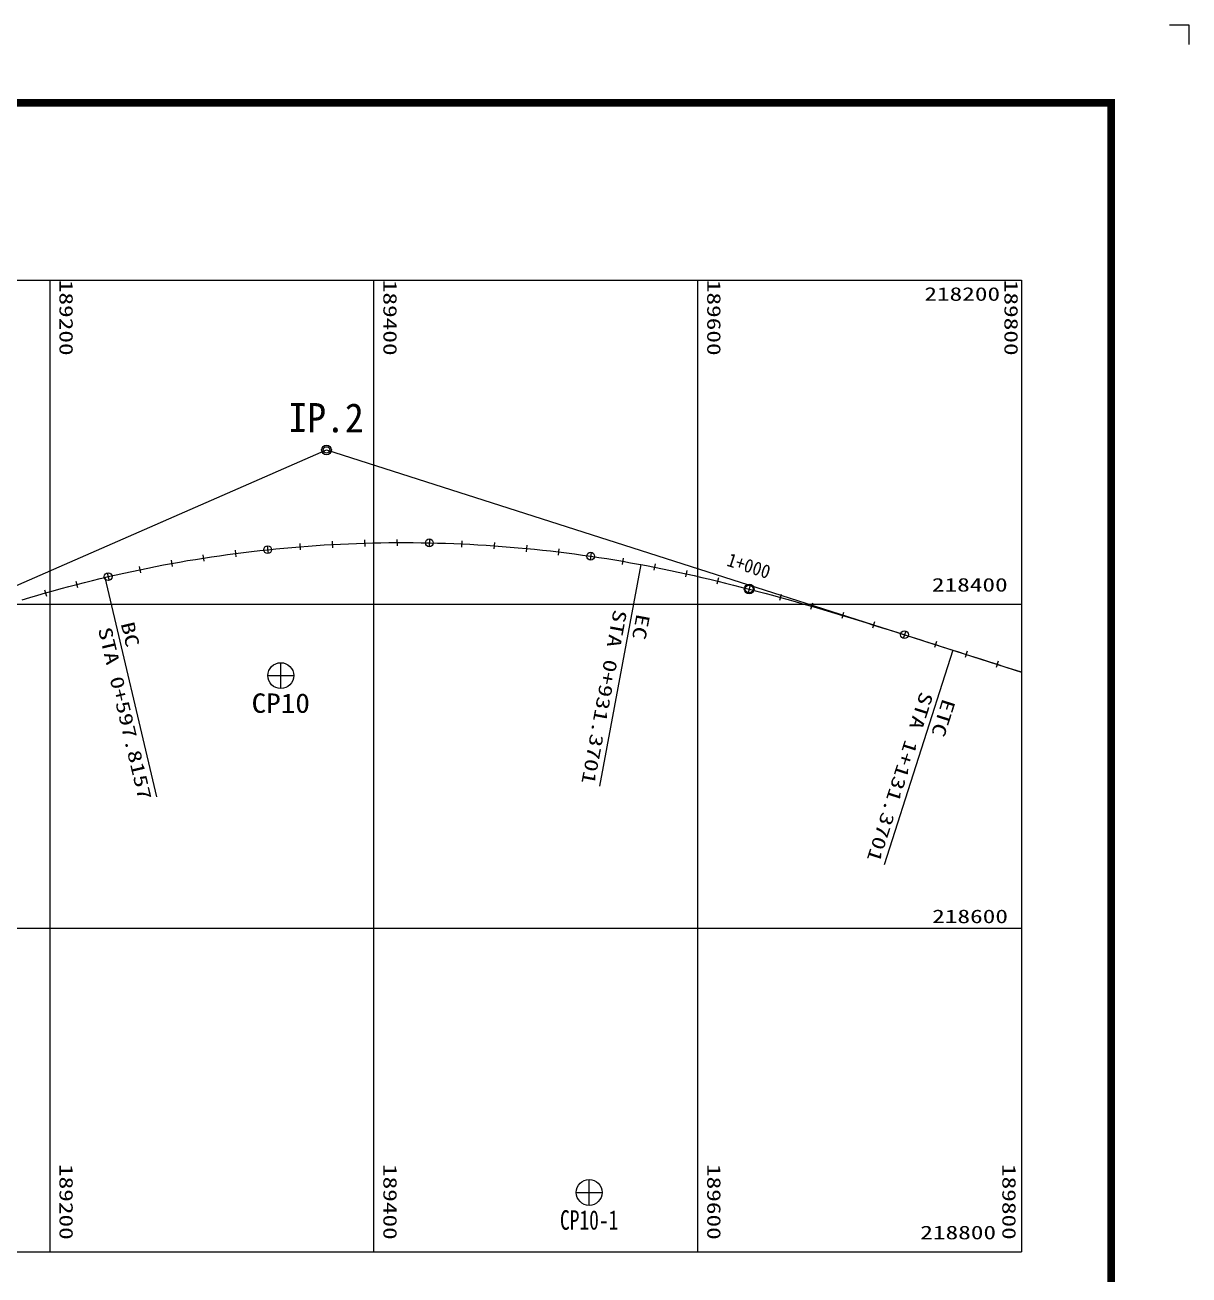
# Model space of a CAD drawing. Header units: millimetres. Extents: x 4602 to 5443, y 810 to 1404.
# Drawn here: x 5143.3 to 5442.8, y 1082.4 to 1404 of the extents above; entities that cross this region are included whole.
import ezdxf
from ezdxf.enums import TextEntityAlignment as Align

# ---------------------------------------------------------------- set-up
doc = ezdxf.new("R2010")
doc.units = ezdxf.units.MM
for name, color, linetype in [('CA-ALGN-CNTL', 2, 'Continuous'), ('CA-ALGN-IPLN', 1, 'Continuous'), ('CA-ALGN-IPSM', 2, 'Continuous'), ('CA-ALGN-STSM', 2, 'Continuous'), ('CA-ALGN-TEXT', 3, 'Continuous'), ('CA-LEAL', 1, 'Continuous'), ('CA-LEAT', 3, 'Continuous'), ('CV-GRID-LINE', 1, 'Continuous'), ('CV-GRID-TEXT', 4, 'Continuous'), ('CV-SURV-SYMB', 3, 'Continuous'), ('CV-SURV-TEXT', 3, 'Continuous'), ('CX-BORD', 3, 'Continuous'), ('CX-BORD-LIN1', 4, 'Continuous'), ('CX-BORD-LIN2', 3, 'Continuous'), ('CX-BORD-TEX2', 7, 'Continuous'), ('CX-BORD-TEX3', 6, 'Continuous'), ('CX-MISC', 2, 'Continuous')]:
    doc.layers.add(name, color=color, linetype=linetype)
doc.styles.add('RP2', font='DotumChe.ttf')
doc.styles.add('SEKO', font='DotumChe.ttf')
doc.styles.add('TB_TEXT', font='DotumChe.ttf')
doc.styles.add('TB_WBTXT', font='H2GTRE.TTF')
doc.styles.add('TB_WMTXT', font='DotumChe.ttf')

# ---------------------------------------------------------------- blocks, each defined once
blk = doc.blocks.new('CXBLKA1-KHCA')
at = {"layer": 'CX-BORD-LIN1', "const_width": 2}
blk.add_lwpolyline([(796, 0), (0, 0), (0, 554), (796, 554)], close=True, dxfattribs=at)
at = {"layer": 'CX-MISC'}
blk.add_line((811, 574), (816, 574), dxfattribs=at)
blk.add_lwpolyline([(811, 574), (816, 574), (816, 569)], dxfattribs=at)
at = {"layer": 'CX-BORD-LIN1', "style": 'TB_TEXT'}
for tag, height, p in [('TR_RNUM4', 3, (285.11, 26.64)), ('TR_RDAT4', 3.5, (317.5, 27)), ('TR_DGN4', 3.5, (459.12, 27)), ('TR_CHK4', 3.5, (499.12, 27)), ('TR_APP4', 3.5, (539.12, 27)), ('TR_RDAT3', 3.5, (317.5, 21)), ('TR_DGN3', 3.5, (459.12, 21)), ('TR_CHK3', 3.5, (499.12, 21)), ('TR_APP3', 3.5, (539.12, 21)), ('TR_RNUM3', 3, (285.11, 20.64)), ('TR_RNUM2', 3, (285.11, 14.64)), ('TR_RDAT2', 3.5, (317.5, 15)), ('TR_DGN2', 3.5, (459.12, 15)), ('TR_CHK2', 3.5, (499.12, 15)), ('TR_APP2', 3.5, (539.12, 15)), ('TR_RNUM1', 3, (285.11, 8.64)), ('TR_RDAT1', 3.5, (317.5, 9)), ('TR_DGN1', 3.5, (459.12, 9)), ('TR_CHK1', 3.5, (499.12, 9)), ('TR_APP1', 3.5, (539.12, 9))]:
    blk.add_attdef(tag, text='', height=height, dxfattribs=at).set_placement(p, align=Align.MIDDLE_CENTER)
for tag, p in [('TR_RCON4', (342.3, 27)), ('TR_RCON3', (342.3, 21)), ('TR_RCON2', (342.3, 15)), ('TR_RCON1', (342.3, 9))]:
    blk.add_attdef(tag, text='', height=3.5, dxfattribs=at).set_placement(p, align=Align.MIDDLE_LEFT)
at = {"layer": 'CX-BORD-LIN2', "style": 'TB_TEXT'}
blk.add_attdef('TD_VERSION', text='', height=3, rotation=90, dxfattribs=at).set_placement((800.5, 48.01), align=Align.MIDDLE_CENTER)
at = {"layer": 'CX-BORD-TEX2', "style": 'TB_WMTXT'}
for tag, height, p in [('TB_CNAME', 5, (15.34, 531.83)), ('TB_CSCOP', 4, (16.63, 523.83))]:
    blk.add_attdef(tag, text='', height=height, dxfattribs=at).set_placement(p, align=Align.BOTTOM_LEFT)
at = {"layer": 'CX-BORD-TEX2', "style": 'TB_WBTXT'}
for tag, height, p in [('TB_MTITIL', 10, (398, 533.33)), ('TB_STITL', 7, (398, 518.33))]:
    blk.add_attdef(tag, text='', height=height, dxfattribs=at).set_placement(p, align=Align.MIDDLE_CENTER)
at = {"layer": 'CX-BORD-TEX3', "style": 'TB_TEXT'}
for tag, height, p in [('TD_DCOMP', 4.5, (217.5, 25)), ('TD_CSECT', 4.5, (611, 25)), ('TD_CDIST', 4.5, (656, 25)), ('TD_DNAME_TOP', 4.5, (755, 25)), ('TD_DNAME_MAIN', 4.5, (755, 19.01)), ('TD_CCOMP', 4.5, (217.5, 15)), ('TD_HSCAL', 4.5, (626.7, 15.24)), ('TD_VSCAL', 4.5, (655.78, 15.24)), ('TD_DNAME_BOT', 3, (755, 13.65)), ('TD_CNAME', 5, (65, 5.75)), ('TD_FIELD', 4.5, (182.5, 5.53)), ('TD_CSTEP', 4.5, (253.24, 5.53)), ('TD_DWGCODE', 4.5, (641, 5.39)), ('TD_DWGNO', 4.5, (755, 5.39))]:
    blk.add_attdef(tag, text='', height=height, dxfattribs=at).set_placement(p, align=Align.MIDDLE_CENTER)

msp = doc.modelspace()

# ---------------------------------------------------------------- linework, layer by layer
at = {"layer": 'CA-ALGN-CNTL'}
msp.add_lwpolyline([(5142.59, 1256.16), (5144.59, 1256.75), (5146.59, 1257.34), (5148.59, 1257.91), (5150.59, 1258.48), (5152.6, 1259.03), (5154.61, 1259.57), (5156.63, 1260.1), (5158.65, 1260.62), (5160.67, 1261.12), (5162.69, 1261.62), (5163.83, 1261.89), (5164.72, 1262.1), (5166.75, 1262.57), (5168.78, 1263.02), (5170.82, 1263.46), (5172.86, 1263.89), (5174.9, 1264.31), (5176.94, 1264.72), (5178.99, 1265.11), (5181.04, 1265.49), (5183.09, 1265.85), (5185.14, 1266.21), (5187.19, 1266.55), (5189.25, 1266.88), (5191.31, 1267.19), (5193.37, 1267.49), (5195.44, 1267.78), (5197.5, 1268.06), (5199.57, 1268.32), (5201.64, 1268.57), (5203.71, 1268.81), (5205.78, 1269.03), (5207.85, 1269.24), (5209.92, 1269.44), (5212, 1269.63), (5214.07, 1269.8), (5216.15, 1269.96), (5218.23, 1270.11), (5220.31, 1270.24), (5222.39, 1270.36), (5224.47, 1270.47), (5226.55, 1270.56), (5228.63, 1270.65), (5230.71, 1270.71), (5232.8, 1270.77), (5234.88, 1270.81), (5236.96, 1270.84), (5239.05, 1270.86), (5241.13, 1270.86), (5243.21, 1270.85), (5245.3, 1270.83), (5247.38, 1270.79), (5249.46, 1270.75), (5251.54, 1270.68), (5253.63, 1270.61), (5255.71, 1270.52), (5257.79, 1270.42), (5259.87, 1270.31), (5261.95, 1270.18), (5264.03, 1270.04), (5266.1, 1269.89), (5268.18, 1269.72), (5270.26, 1269.54), (5272.33, 1269.35), (5274.4, 1269.15), (5276.48, 1268.93), (5278.55, 1268.7), (5280.62, 1268.46), (5282.68, 1268.2), (5284.75, 1267.93), (5286.81, 1267.65), (5288.88, 1267.36), (5290.94, 1267.05), (5293, 1266.73), (5295.05, 1266.39), (5297.11, 1266.05), (5299.16, 1265.69), (5301.21, 1265.32), (5301.77, 1265.21), (5303.26, 1264.93), (5305.3, 1264.53), (5307.34, 1264.12), (5309.38, 1263.7), (5311.42, 1263.27), (5313.46, 1262.82), (5315.49, 1262.37), (5317.52, 1261.9), (5319.55, 1261.43), (5321.57, 1260.94), (5323.6, 1260.45), (5325.62, 1259.94), (5327.64, 1259.43), (5329.66, 1258.91), (5331.67, 1258.38), (5333.68, 1257.84), (5335.69, 1257.29), (5337.7, 1256.74), (5339.71, 1256.18), (5341.71, 1255.61), (5343.72, 1255.04), (5345.72, 1254.46), (5347.72, 1253.87), (5349.71, 1253.28), (5351.71, 1252.69), (5353.71, 1252.09), (5355.7, 1251.48), (5357.69, 1250.87), (5359.68, 1250.26), (5361.67, 1249.64), (5363.66, 1249.02), (5365.65, 1248.4), (5367.64, 1247.78), (5369.62, 1247.15), (5371.61, 1246.52), (5373.6, 1245.89), (5375.58, 1245.26), (5377.57, 1244.62), (5379.55, 1243.99), (5381.53, 1243.35), (5382.08, 1243.18), (5383.52, 1242.72), (5385.5, 1242.09), (5387.49, 1241.45), (5389.47, 1240.82), (5391.46, 1240.18), (5393.44, 1239.55), (5395.43, 1238.91), (5397.41, 1238.28), (5399.39, 1237.65), (5399.69, 1237.55)], dxfattribs=at)
at = {"layer": 'CA-ALGN-IPLN', "linetype": 'Continuous'}
for p, q in [((4865.98, 1139.37), (5220.9, 1294.7)), ((5220.9, 1294.7), (5399.69, 1237.55))]:
    msp.add_line(p, q, dxfattribs=at)
at = {"layer": 'CA-ALGN-IPSM', "linetype": 'Continuous'}
for radius in [1.25, 0.833]:
    msp.add_circle((5220.9, 1294.7), radius, dxfattribs=at)
at = {"layer": 'CA-ALGN-STSM', "linetype": 'Continuous'}
for p, q in [((5214.01, 1270.63), (5214.14, 1268.97)), ((5222.34, 1271.19), (5222.43, 1269.53)), ((5230.69, 1271.55), (5230.74, 1269.88)), ((5239.04, 1271.69), (5239.05, 1270.02)), ((5247.4, 1271.79), (5247.36, 1269.79)), ((5255.75, 1271.35), (5255.67, 1269.69)), ((5264.09, 1270.87), (5263.97, 1269.21)), ((5189.12, 1267.7), (5189.38, 1266.05)), ((5197.39, 1268.88), (5197.61, 1267.23)), ((5205.67, 1270.03), (5205.88, 1268.04)), ((5272.41, 1270.18), (5272.25, 1268.52)), ((5280.72, 1269.29), (5280.52, 1267.63)), ((5289.02, 1268.34), (5288.73, 1266.37)), ((5172.69, 1264.71), (5173.03, 1263.08)), ((5180.89, 1266.31), (5181.18, 1264.67)), ((5297.25, 1266.87), (5296.97, 1265.23)), ((5305.46, 1265.35), (5305.14, 1263.72)), ((5156.42, 1260.91), (5156.84, 1259.29)), ((5164.49, 1263.07), (5164.95, 1261.12)), ((5313.64, 1263.64), (5313.28, 1262.01)), ((5321.77, 1261.75), (5321.38, 1260.13)), ((5148.36, 1258.71), (5148.82, 1257.11)), ((5329.91, 1259.87), (5329.4, 1257.94)), ((5337.92, 1257.54), (5337.48, 1255.93)), ((5345.95, 1255.26), (5345.48, 1253.66)), ((5353.95, 1252.88), (5353.46, 1251.29)), ((5361.92, 1250.44), (5361.43, 1248.85)), ((5369.93, 1248.1), (5369.32, 1246.19)), ((5377.82, 1245.42), (5377.31, 1243.83)), ((5385.76, 1242.88), (5385.25, 1241.29)), ((5393.69, 1240.34), (5393.19, 1238.76))]:
    msp.add_line(p, q, dxfattribs=at)
for centre, radius in [((5247.38, 1270.79), 1), ((5205.78, 1269.03), 1), ((5288.88, 1267.36), 1), ((5164.72, 1262.1), 1), ((5329.66, 1258.91), 1.25), ((5329.66, 1258.91), 1), ((5369.62, 1247.15), 1)]:
    msp.add_circle(centre, radius, dxfattribs=at)
at = {"layer": 'CA-LEAL', "linetype": 'Continuous'}
for p, q in [((5301.77, 1265.21), (5291.14, 1208.19)), ((5163.83, 1261.89), (5177.2, 1205.45)), ((5382.08, 1243.18), (5364.42, 1187.94))]:
    msp.add_line(p, q, dxfattribs=at)
at = {"layer": 'CV-GRID-LINE', "linetype": 'Continuous'}
for p, q in [((5108.03, 1338.34), (5149.69, 1338.34)), ((5149.69, 1338.34), (5149.69, 1296.68)), ((5149.69, 1338.34), (5191.36, 1338.34)), ((5191.36, 1338.34), (5233.03, 1338.34)), ((5233.03, 1338.34), (5233.03, 1296.68)), ((5233.03, 1338.34), (5274.69, 1338.34)), ((5274.69, 1338.34), (5316.36, 1338.34)), ((5316.36, 1338.34), (5316.36, 1296.68)), ((5316.36, 1338.34), (5358.03, 1338.34)), ((5358.03, 1338.34), (5399.69, 1338.34)), ((5399.69, 1338.34), (5399.69, 1296.68)), ((5149.69, 1296.68), (5149.69, 1255.01)), ((5233.03, 1296.68), (5233.03, 1255.01)), ((5316.36, 1296.68), (5316.36, 1255.01)), ((5399.69, 1296.68), (5399.69, 1255.01)), ((5108.03, 1255.01), (5149.69, 1255.01)), ((5149.69, 1255.01), (5149.69, 1213.34)), ((5149.69, 1255.01), (5191.36, 1255.01)), ((5191.36, 1255.01), (5233.03, 1255.01)), ((5233.03, 1255.01), (5233.03, 1213.34)), ((5233.03, 1255.01), (5274.69, 1255.01)), ((5274.69, 1255.01), (5316.36, 1255.01)), ((5316.36, 1255.01), (5316.36, 1213.34)), ((5316.36, 1255.01), (5358.03, 1255.01)), ((5316.36, 1255.01), (5316.36, 1213.34)), ((5316.36, 1255.01), (5358.03, 1255.01)), ((5358.03, 1255.01), (5399.69, 1255.01)), ((5358.03, 1255.01), (5399.69, 1255.01)), ((5399.69, 1255.01), (5399.69, 1213.34)), ((5399.69, 1255.01), (5399.69, 1213.34)), ((5149.69, 1213.34), (5149.69, 1171.68)), ((5149.69, 1213.34), (5149.69, 1171.68)), ((5233.03, 1213.34), (5233.03, 1171.68)), ((5233.03, 1213.34), (5233.03, 1171.68)), ((5316.36, 1213.34), (5316.36, 1171.68)), ((5316.36, 1213.34), (5316.36, 1171.68)), ((5316.36, 1213.34), (5316.36, 1171.68)), ((5316.36, 1213.34), (5316.36, 1171.68)), ((5399.69, 1213.34), (5399.69, 1171.68)), ((5399.69, 1213.34), (5399.69, 1171.68)), ((5399.69, 1213.34), (5399.69, 1171.68)), ((5399.69, 1213.34), (5399.69, 1171.68)), ((5108.03, 1171.68), (5149.69, 1171.68)), ((5108.03, 1171.68), (5149.69, 1171.68)), ((5149.69, 1171.68), (5149.69, 1130.01)), ((5149.69, 1171.68), (5191.36, 1171.68)), ((5149.69, 1171.68), (5149.69, 1130.01)), ((5149.69, 1171.68), (5191.36, 1171.68)), ((5191.36, 1171.68), (5233.03, 1171.68)), ((5191.36, 1171.68), (5233.03, 1171.68)), ((5233.03, 1171.68), (5233.03, 1130.01)), ((5233.03, 1171.68), (5274.69, 1171.68)), ((5233.03, 1171.68), (5233.03, 1130.01)), ((5233.03, 1171.68), (5274.69, 1171.68)), ((5274.69, 1171.68), (5316.36, 1171.68)), ((5274.69, 1171.68), (5316.36, 1171.68)), ((5316.36, 1171.68), (5316.36, 1130.01)), ((5316.36, 1171.68), (5358.03, 1171.68)), ((5316.36, 1171.68), (5316.36, 1130.01)), ((5316.36, 1171.68), (5358.03, 1171.68)), ((5316.36, 1171.68), (5316.36, 1130.01)), ((5316.36, 1171.68), (5358.03, 1171.68)), ((5316.36, 1171.68), (5316.36, 1130.01)), ((5316.36, 1171.68), (5358.03, 1171.68)), ((5358.03, 1171.68), (5399.69, 1171.68)), ((5358.03, 1171.68), (5399.69, 1171.68)), ((5358.03, 1171.68), (5399.69, 1171.68)), ((5358.03, 1171.68), (5399.69, 1171.68)), ((5399.69, 1171.68), (5399.69, 1130.01)), ((5399.69, 1171.68), (5399.69, 1130.01)), ((5399.69, 1171.68), (5399.69, 1130.01)), ((5399.69, 1171.68), (5399.69, 1130.01)), ((5149.69, 1130.01), (5149.69, 1088.34)), ((5149.69, 1130.01), (5149.69, 1088.34)), ((5233.03, 1130.01), (5233.03, 1088.34)), ((5233.03, 1130.01), (5233.03, 1088.34)), ((5316.36, 1130.01), (5316.36, 1088.34)), ((5316.36, 1130.01), (5316.36, 1088.34)), ((5316.36, 1130.01), (5316.36, 1088.34)), ((5316.36, 1130.01), (5316.36, 1088.34)), ((5399.69, 1130.01), (5399.69, 1088.34)), ((5399.69, 1130.01), (5399.69, 1088.34)), ((5399.69, 1130.01), (5399.69, 1088.34)), ((5399.69, 1130.01), (5399.69, 1088.34)), ((5108.03, 1088.34), (5149.69, 1088.34)), ((5108.03, 1088.34), (5149.69, 1088.34)), ((5149.69, 1088.34), (5191.36, 1088.34)), ((5149.69, 1088.34), (5191.36, 1088.34)), ((5191.36, 1088.34), (5233.03, 1088.34)), ((5191.36, 1088.34), (5233.03, 1088.34)), ((5233.03, 1088.34), (5274.69, 1088.34)), ((5233.03, 1088.34), (5274.69, 1088.34)), ((5274.69, 1088.34), (5316.36, 1088.34)), ((5274.69, 1088.34), (5316.36, 1088.34)), ((5316.36, 1088.34), (5358.03, 1088.34)), ((5316.36, 1088.34), (5358.03, 1088.34)), ((5316.36, 1088.34), (5358.03, 1088.34)), ((5316.36, 1088.34), (5358.03, 1088.34)), ((5358.03, 1088.34), (5399.69, 1088.34)), ((5358.03, 1088.34), (5399.69, 1088.34)), ((5358.03, 1088.34), (5399.69, 1088.34)), ((5358.03, 1088.34), (5399.69, 1088.34))]:
    msp.add_line(p, q, dxfattribs=at)
at = {"layer": 'CV-SURV-SYMB', "linetype": 'Continuous'}
for p, q in [((5209.13, 1233.3), (5209.13, 1239.96)), ((5209.13, 1233.3), (5209.13, 1239.96)), ((5209.13, 1233.3), (5209.13, 1239.96)), ((5205.79, 1236.63), (5212.46, 1236.63)), ((5205.79, 1236.63), (5212.46, 1236.63)), ((5205.79, 1236.63), (5212.46, 1236.63)), ((5288.49, 1100.31), (5288.49, 1106.98)), ((5288.49, 1100.31), (5288.49, 1106.98)), ((5288.49, 1100.31), (5288.49, 1106.98)), ((5285.15, 1103.65), (5291.82, 1103.65)), ((5285.15, 1103.65), (5291.82, 1103.65)), ((5285.15, 1103.65), (5291.82, 1103.65))]:
    msp.add_line(p, q, dxfattribs=at)
for centre in [(5209.13, 1236.63), (5209.13, 1236.63), (5209.13, 1236.63), (5288.49, 1103.65), (5288.49, 1103.65), (5288.49, 1103.65)]:
    msp.add_circle(centre, 3.33, dxfattribs=at)

# ---------------------------------------------------------------- block references
at = {"layer": 'CX-BORD'}
msp.add_blockref('CXBLKA1-KHCA', (4626.83, 830.04), dxfattribs=at)

# ---------------------------------------------------------------- texts
at = {"layer": 'CA-ALGN-TEXT', "style": 'SEKO'}
for s, height, rotation, p in [('IP.2', 7.5, 359.6619, (5211.07, 1299.3)), ('1+000', 3.5, 342.2036, (5323.66, 1264.95))]:
    msp.add_text(s, height=height, rotation=rotation, dxfattribs=at).set_placement(p)
at = {"layer": 'CA-LEAT', "style": 'RP2'}
for s, rotation, width, p, p2 in [('STA 0+931.3701', 259.435, 1.041985, (5294.81, 1253.79), (5286.47, 1209.07)), ('EC', 259.435, 1.054054, (5300.71, 1252.69), (5299.51, 1246.3)), ('STA 0+597.8157', 283.3241, 1.018657, (5162.09, 1248.63), (5172.58, 1204.36)), ('STA 1+131.3701', 252.273, 1.041985, (5373.75, 1232.72), (5359.89, 1189.38)), ('ETC', 252.273, 1.103774, (5379.46, 1230.89), (5376.49, 1221.61))]:
    msp.add_text(s, height=3.5, rotation=rotation, dxfattribs=dict(at, width=width)).set_placement(p, p2, align=Align.FIT)
msp.add_text('BC', height=3.5, rotation=283.3241, dxfattribs=at).set_placement((5167.93, 1250.01), (5169.43, 1243.69), align=Align.FIT)
at = {"layer": 'CV-GRID-TEXT', "style": 'RP2'}
for s, p, p2 in [('189200', (5152.19, 1338.47), (5152.19, 1318.97)), ('189400', (5235.53, 1338.47), (5235.53, 1318.97)), ('189600', (5318.86, 1338.47), (5318.86, 1318.97)), ('189800', (5395.34, 1338.47), (5395.34, 1318.97)), ('189200', (5152.19, 1110.97), (5152.19, 1091.47)), ('189400', (5235.53, 1110.97), (5235.53, 1091.47)), ('189600', (5318.86, 1110.97), (5318.86, 1091.47)), ('189800', (5394.8, 1110.97), (5394.8, 1091.47))]:
    msp.add_text(s, height=3.5, rotation=270, dxfattribs=at).set_placement(p, p2, align=Align.FIT)
for s, p, p2 in [('218200', (5374.73, 1333.07), (5394.23, 1333.07)), ('218400', (5376.68, 1258.25), (5396.18, 1258.25)), ('218600', (5376.75, 1172.94), (5396.25, 1172.94)), ('218800', (5373.69, 1091.59), (5393.19, 1091.59))]:
    msp.add_text(s, height=3.5, dxfattribs=at).set_placement(p, p2, align=Align.FIT)
at = {"layer": 'CV-SURV-TEXT', "style": 'RP2'}
for s, width, p, p2 in [('CP10', 0.797468, (5201.63, 1227.05), (5216.63, 1227.05)), ('CP10', 0.797468, (5201.63, 1227.05), (5216.63, 1227.05)), ('CP10', 0.797468, (5201.63, 1227.05), (5216.63, 1227.05)), ('CP10-1', 0.529412, (5280.99, 1094.06), (5295.99, 1094.06))]:
    msp.add_text(s, height=5, dxfattribs=dict(at, width=width)).set_placement(p, p2, align=Align.FIT)

doc.saveas('drawing.dxf')
